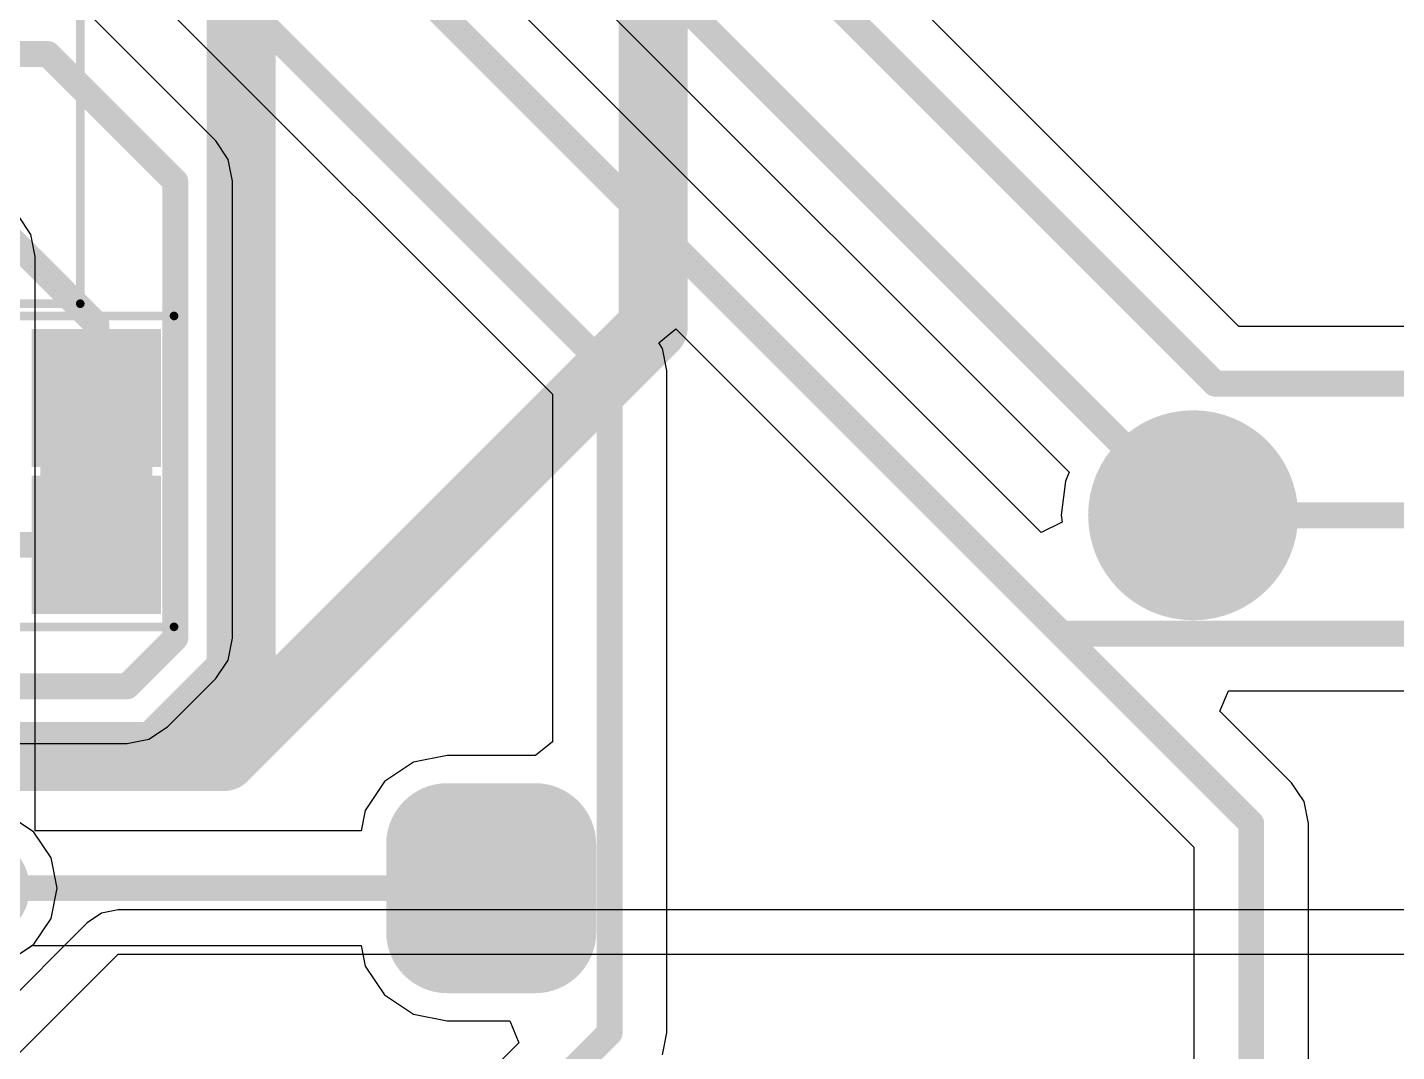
# Model space of a CAD drawing. Header units: millimetres. Extents: x 9.6 to 105, y 7.6 to 66.9.
# Drawn here: x 76.69 to 84.62, y 15.69 to 21.62 of the extents above; entities that cross this region are included whole.
import ezdxf

# ---------------------------------------------------------------- set-up
doc = ezdxf.new("R2010")
doc.units = ezdxf.units.MM
for name, color, linetype in [('BottomLayer', 5, 'Continuous'), ('BottomPaste', 16, 'Continuous'), ('BottomSolder', 6, 'Continuous'), ('Mechanical13', 56, 'Continuous'), ('Mechanical15', 56, 'Continuous'), ('TopLayer', 1, 'Continuous'), ('TopPaste', 8, 'Continuous'), ('TopSolder', 216, 'Continuous')]:
    doc.layers.add(name, color=color, linetype=linetype)

msp = doc.modelspace()

# ---------------------------------------------------------------- hatches: boundary and pattern name
at = {"layer": 'BottomLayer'}
h = msp.add_hatch(color=5, dxfattribs=at)
edge = h.paths.add_edge_path()
edge.add_arc((83.439, 18.796), 0.508, 0, 360)
h = msp.add_hatch(color=5, dxfattribs=at)
edge = h.paths.add_edge_path()
edge.add_arc((79.1211, 16.383), 0.254, 180, 270)
edge.add_line((79.1211, 16.129), (79.6291, 16.129))
edge.add_arc((79.6291, 16.383), 0.254, 270, 360)
edge.add_line((79.8831, 16.383), (79.8831, 16.891))
edge.add_arc((79.6291, 16.891), 0.254, 0, 90)
edge.add_line((79.6291, 17.145), (79.1211, 17.145))
edge.add_arc((79.1211, 16.891), 0.254, 90, 180)
edge.add_line((78.8671, 16.891), (78.8671, 16.383))
at = {"layer": 'BottomPaste'}
h = msp.add_hatch(color=16, dxfattribs=at)
edge = h.paths.add_edge_path()
edge.add_arc((83.439, 18.796), 0.458, 0, 360)
h = msp.add_hatch(color=16, dxfattribs=at)
edge = h.paths.add_edge_path()
edge.add_arc((79.1211, 16.383), 0.204, 180, 270)
edge.add_line((79.1211, 16.179), (79.6291, 16.179))
edge.add_arc((79.6291, 16.383), 0.204, 270, 360)
edge.add_line((79.8331, 16.383), (79.8331, 16.891))
edge.add_arc((79.6291, 16.891), 0.204, 0, 90)
edge.add_line((79.6291, 17.095), (79.1211, 17.095))
edge.add_arc((79.1211, 16.891), 0.204, 90, 180)
edge.add_line((78.9171, 16.891), (78.9171, 16.383))
at = {"layer": 'BottomSolder'}
h = msp.add_hatch(color=6, dxfattribs=at)
edge = h.paths.add_edge_path()
edge.add_arc((83.439, 18.796), 0.608, 0, 360)
h = msp.add_hatch(color=6, dxfattribs=at)
edge = h.paths.add_edge_path()
edge.add_arc((79.1211, 16.383), 0.354, 180, 270)
edge.add_line((79.1211, 16.029), (79.6291, 16.029))
edge.add_arc((79.6291, 16.383), 0.354, 270, 360)
edge.add_line((79.9831, 16.383), (79.9831, 16.891))
edge.add_arc((79.6291, 16.891), 0.354, 0, 90)
edge.add_line((79.6291, 17.245), (79.1211, 17.245))
edge.add_arc((79.1211, 16.891), 0.354, 90, 180)
edge.add_line((78.7671, 16.891), (78.7671, 16.383))
h = msp.add_hatch(color=6, dxfattribs=at)
edge = h.paths.add_edge_path()
edge.add_arc((76.4032, 16.637), 0.3, 0, 360)
at = {"layer": 'TopLayer'}
for points in [[(76.814, 19.775), (77.364, 19.775), (77.364, 19.175), (76.814, 19.175)], [(76.814, 18.925), (77.364, 18.925), (77.364, 18.325), (76.814, 18.325)]]:
    msp.add_hatch(color=1, dxfattribs=at).paths.add_polyline_path(points)
at = {"layer": 'TopPaste'}
for points in [[(76.864, 19.725), (77.314, 19.725), (77.314, 19.225), (76.864, 19.225)], [(76.864, 18.875), (77.314, 18.875), (77.314, 18.375), (76.864, 18.375)]]:
    msp.add_hatch(color=8, dxfattribs=at).paths.add_polyline_path(points)
at = {"layer": 'TopSolder'}
for points in [[(76.714, 19.875), (77.464, 19.875), (77.464, 19.075), (76.714, 19.075)], [(76.714, 19.025), (77.464, 19.025), (77.464, 18.225), (76.714, 18.225)]]:
    msp.add_hatch(color=216, dxfattribs=at).paths.add_polyline_path(points)
h = msp.add_hatch(color=216, dxfattribs=at)
edge = h.paths.add_edge_path()
edge.add_arc((76.4032, 16.637), 0.3, 0, 360)

# ---------------------------------------------------------------- linework, layer by layer
at = {"layer": 'BottomLayer'}
for p, q in [((70.1934, 29.033), (79.7294, 19.4969)), ((82.5595, 18.6963), (73.4834, 27.7725)), ((74.4671, 27.2993), (82.7216, 19.0448)), ((83.7033, 19.8894), (78.1246, 25.4681)), ((76.7093, 20.4214), (76.6375, 20.5289)), ((76.7346, 20.2946), (76.7093, 20.4214)), ((76.7346, 16.9684), (76.7346, 20.2946)), ((80.3447, 19.7942), (80.4434, 19.8752)), ((80.4434, 19.8752), (82.4427, 17.8759)), ((87.8358, 19.8894), (83.7033, 19.8894)), ((80.3669, 19.761), (80.3447, 19.7942)), ((80.3922, 19.6342), (80.3669, 19.761)), ((80.3922, 15.7988), (80.3922, 19.6342)), ((79.7294, 19.4969), (79.7294, 17.485)), ((82.7216, 19.0448), (82.7005, 18.9939)), ((82.7005, 18.9939), (82.6745, 18.796)), ((82.6745, 18.796), (82.6798, 18.7557)), ((82.6798, 18.7557), (82.5595, 18.6963)), ((82.4427, 17.8759), (82.4427, 17.8759)), ((82.4427, 17.8759), (83.4436, 16.875)), ((83.5943, 17.6615), (83.6429, 17.7788)), ((83.6429, 17.7788), (91.5811, 17.7788)), ((84.0093, 17.2466), (83.5943, 17.6615)), ((79.7294, 17.485), (79.6313, 17.4044)), ((78.9244, 17.3658), (78.7577, 17.2544)), ((79.1211, 17.4049), (78.9244, 17.3658)), ((79.6291, 17.4049), (79.1211, 17.4049)), ((79.6313, 17.4044), (79.6291, 17.4049)), ((78.7577, 17.2544), (78.6463, 17.0876)), ((84.0811, 17.1391), (84.0093, 17.2466)), ((84.1063, 17.0123), (84.0811, 17.1391)), ((78.6463, 17.0876), (78.6226, 16.9684)), ((78.6226, 16.9684), (76.7346, 16.9684)), ((84.1063, 12.945), (84.1063, 17.0123)), ((83.4436, 16.875), (83.4436, 12.945)), ((76.5788, 16.2131), (76.7173, 16.3056)), ((76.7173, 16.3056), (78.6226, 16.3056)), ((78.6226, 16.3056), (78.6463, 16.1864)), ((78.6463, 16.1864), (78.7577, 16.0196)), ((78.7577, 16.0196), (78.9244, 15.9082)), ((78.9244, 15.9082), (79.1211, 15.8691)), ((79.1211, 15.8691), (79.4829, 15.8691)), ((79.4829, 15.8691), (79.5355, 15.7421)), ((80.3669, 15.672), (80.3922, 15.7988)), ((79.5355, 15.7421), (78.2697, 14.4763))]:
    msp.add_line(p, q, dxfattribs=at)
at = {"layer": 'BottomLayer', "const_width": 0.15}
for points in [[(70.2056, 29.4894), (80.0608, 19.6342)], [(75.0824, 28.0416), (83.566, 19.558)], [(73.152, 27.6352), (82.677, 18.1102)], [(74.7014, 27.5336), (83.439, 18.796)], [(80.0608, 15.7988), (80.0608, 19.6342)], [(83.566, 19.558), (88.519, 19.558)], [(83.439, 18.796), (87.5538, 18.796)], [(82.677, 18.1102), (83.7749, 17.0123)], [(82.677, 18.1102), (91.5811, 18.1102)], [(83.7749, 12.195), (83.7749, 17.0123)], [(76.4032, 16.637), (79.3751, 16.637)], [(78.504, 14.242), (80.0608, 15.7988)]]:
    msp.add_lwpolyline(points, dxfattribs=at)
at = {"layer": 'BottomLayer', "const_width": 0.075}
for points in [[(80.0233, 19.6342, 1), (80.0983, 19.6342, 1)], [(80.0233, 19.6342, 1), (80.0983, 19.6342, 1)], [(83.5285, 19.558, 1), (83.6035, 19.558, 1)], [(83.5285, 19.558, 1), (83.6035, 19.558, 1)], [(83.4015, 18.796, 1), (83.4765, 18.796, 1)], [(83.4015, 18.796, 1), (83.4765, 18.796, 1)], [(82.6395, 18.1102, 1), (82.7145, 18.1102, 1)], [(82.6395, 18.1102, 1), (82.7145, 18.1102, 1)], [(82.6395, 18.1102, 1), (82.7145, 18.1102, 1)], [(83.7374, 17.0123, 1), (83.8124, 17.0123, 1)], [(83.7374, 17.0123, 1), (83.8124, 17.0123, 1)], [(79.3376, 16.637, 1), (79.4126, 16.637, 1)], [(80.0233, 15.7988, 1), (80.0983, 15.7988, 1)], [(80.0233, 15.7988, 1), (80.0983, 15.7988, 1)]]:
    msp.add_lwpolyline(points, format="xyb", close=True, dxfattribs=at)
at = {"layer": 'Mechanical13', "const_width": 0.1}
for points in [[(76.814, 18.525), (76.814, 19.575)], [(76.814, 19.575), (77.364, 19.575)], [(77.364, 18.525), (77.364, 19.575)], [(76.814, 18.525), (77.364, 18.525)]]:
    msp.add_lwpolyline(points, dxfattribs=at)
at = {"layer": 'Mechanical13', "const_width": 0.05}
for points in [[(76.789, 19.575, 1), (76.839, 19.575, 1)], [(76.789, 19.575, 1), (76.839, 19.575, 1)], [(77.339, 19.575, 1), (77.389, 19.575, 1)], [(77.339, 19.575, 1), (77.389, 19.575, 1)], [(76.789, 18.525, 1), (76.839, 18.525, 1)], [(76.789, 18.525, 1), (76.839, 18.525, 1)], [(77.339, 18.525, 1), (77.389, 18.525, 1)], [(77.339, 18.525, 1), (77.389, 18.525, 1)]]:
    msp.add_lwpolyline(points, format="xyb", close=True, dxfattribs=at)
at = {"layer": 'Mechanical15'}
for points, const_width in [([(76.996, 20.021), (76.996, 23.921)], 0.05), ([(74.896, 20.021), (76.996, 20.021)], 0.05), ([(76.639, 19.95), (77.539, 19.95)], 0.05), ([(77.539, 18.15), (77.539, 19.95)], 0.05), ([(77.089, 18.775), (77.089, 19.325)], 0.1), ([(76.814, 19.05), (77.364, 19.05)], 0.1), ([(76.639, 18.15), (77.539, 18.15)], 0.05)]:
    msp.add_lwpolyline(points, dxfattribs=dict(at, const_width=const_width))
for points, const_width in [([(76.9835, 20.021, 1), (77.0085, 20.021, 1)], 0.025), ([(76.9835, 20.021, 1), (77.0085, 20.021, 1)], 0.025), ([(77.5265, 19.95, 1), (77.5515, 19.95, 1)], 0.025), ([(77.5265, 19.95, 1), (77.5515, 19.95, 1)], 0.025), ([(77.064, 19.325, 1), (77.114, 19.325, 1)], 0.05), ([(76.789, 19.05, 1), (76.839, 19.05, 1)], 0.05), ([(77.339, 19.05, 1), (77.389, 19.05, 1)], 0.05), ([(77.064, 18.775, 1), (77.114, 18.775, 1)], 0.05), ([(77.5265, 18.15, 1), (77.5515, 18.15, 1)], 0.025), ([(77.5265, 18.15, 1), (77.5515, 18.15, 1)], 0.025)]:
    msp.add_lwpolyline(points, format="xyb", close=True, dxfattribs=dict(at, const_width=const_width))
at = {"layer": 'TopLayer'}
for p, q in [((77.7805, 20.9637), (77.0439, 21.7003)), ((77.8523, 20.8562), (77.7805, 20.9637)), ((77.8776, 20.7294), (77.8523, 20.8562)), ((77.8776, 18.0848), (77.8776, 20.7294)), ((77.8523, 17.958), (77.8776, 18.0848)), ((77.7805, 17.8505), (77.8523, 17.958)), ((77.5011, 17.5711), (77.7805, 17.8505)), ((77.3936, 17.4993), (77.5011, 17.5711)), ((73.7304, 17.474), (77.2668, 17.474)), ((77.2668, 17.474), (77.3936, 17.4993)), ((76.7276, 16.9614), (76.5788, 17.0609)), ((76.8271, 16.8126), (76.7276, 16.9614)), ((76.862, 16.637), (76.8271, 16.8126)), ((76.8271, 16.4614), (76.862, 16.637)), ((77.1185, 16.4915), (77.0358, 16.4362)), ((77.216, 16.5109), (77.1185, 16.4915)), ((85.031, 16.5109), (77.216, 16.5109)), ((77.0358, 16.4362), (76.3093, 15.7098)), ((76.7276, 16.3126), (76.8271, 16.4614)), ((76.073, 15.113), (77.216, 16.256)), ((76.5788, 16.2131), (76.7276, 16.3126)), ((77.216, 16.256), (85.031, 16.256))]:
    msp.add_line(p, q, dxfattribs=at)
for points, const_width in [([(80.313, 19.8864), (80.313, 26.101)], 0.4), ([(77.9272, 17.8816), (77.9272, 22.733)], 0.4), ([(74.546, 21.466), (76.8096, 21.466)], 0.15), ([(76.8096, 21.466), (77.5462, 20.7294)], 0.15), ([(75.946, 21.046), (77.089, 19.903)], 0.15), ([(77.5462, 18.0848), (77.5462, 20.7294)], 0.15), ([(77.8256, 17.399), (80.313, 19.8864)], 0.4), ([(77.089, 19.475), (77.089, 19.903)], 0.15), ([(76.2001, 18.625), (77.089, 18.625)], 0.15), ([(77.2668, 17.8054), (77.5462, 18.0848)], 0.15), ([(77.4446, 17.399), (77.9272, 17.8816)], 0.4), ([(73.341, 17.8054), (77.2668, 17.8054)], 0.15), ([(74.1934, 17.399), (77.4446, 17.399)], 0.4), ([(77.4446, 17.399), (77.8256, 17.399)], 0.4)]:
    msp.add_lwpolyline(points, dxfattribs=dict(at, const_width=const_width))
for points, const_width in [([(76.7721, 21.466, 1), (76.8471, 21.466, 1)], 0.075), ([(76.7721, 21.466, 1), (76.8471, 21.466, 1)], 0.075), ([(77.5087, 20.7294, 1), (77.5837, 20.7294, 1)], 0.075), ([(77.5087, 20.7294, 1), (77.5837, 20.7294, 1)], 0.075), ([(80.213, 19.8864, 1), (80.413, 19.8864, 1)], 0.2), ([(80.213, 19.8864, 1), (80.413, 19.8864, 1)], 0.2), ([(77.0515, 19.903, 1), (77.1265, 19.903, 1)], 0.075), ([(77.0515, 19.903, 1), (77.1265, 19.903, 1)], 0.075), ([(77.0515, 19.475, 1), (77.1265, 19.475, 1)], 0.075), ([(77.0515, 18.625, 1), (77.1265, 18.625, 1)], 0.075), ([(77.5087, 18.0848, 1), (77.5837, 18.0848, 1)], 0.075), ([(77.5087, 18.0848, 1), (77.5837, 18.0848, 1)], 0.075), ([(77.8272, 17.8816, 1), (78.0272, 17.8816, 1)], 0.2), ([(77.8272, 17.8816, 1), (78.0272, 17.8816, 1)], 0.2), ([(77.2293, 17.8054, 1), (77.3043, 17.8054, 1)], 0.075), ([(77.2293, 17.8054, 1), (77.3043, 17.8054, 1)], 0.075), ([(77.3446, 17.399, 1), (77.5446, 17.399, 1)], 0.2), ([(77.3446, 17.399, 1), (77.5446, 17.399, 1)], 0.2), ([(77.3446, 17.399, 1), (77.5446, 17.399, 1)], 0.2), ([(77.7256, 17.399, 1), (77.9256, 17.399, 1)], 0.2), ([(77.7256, 17.399, 1), (77.9256, 17.399, 1)], 0.2)]:
    msp.add_lwpolyline(points, format="xyb", close=True, dxfattribs=dict(at, const_width=const_width))

doc.saveas('drawing.dxf')
